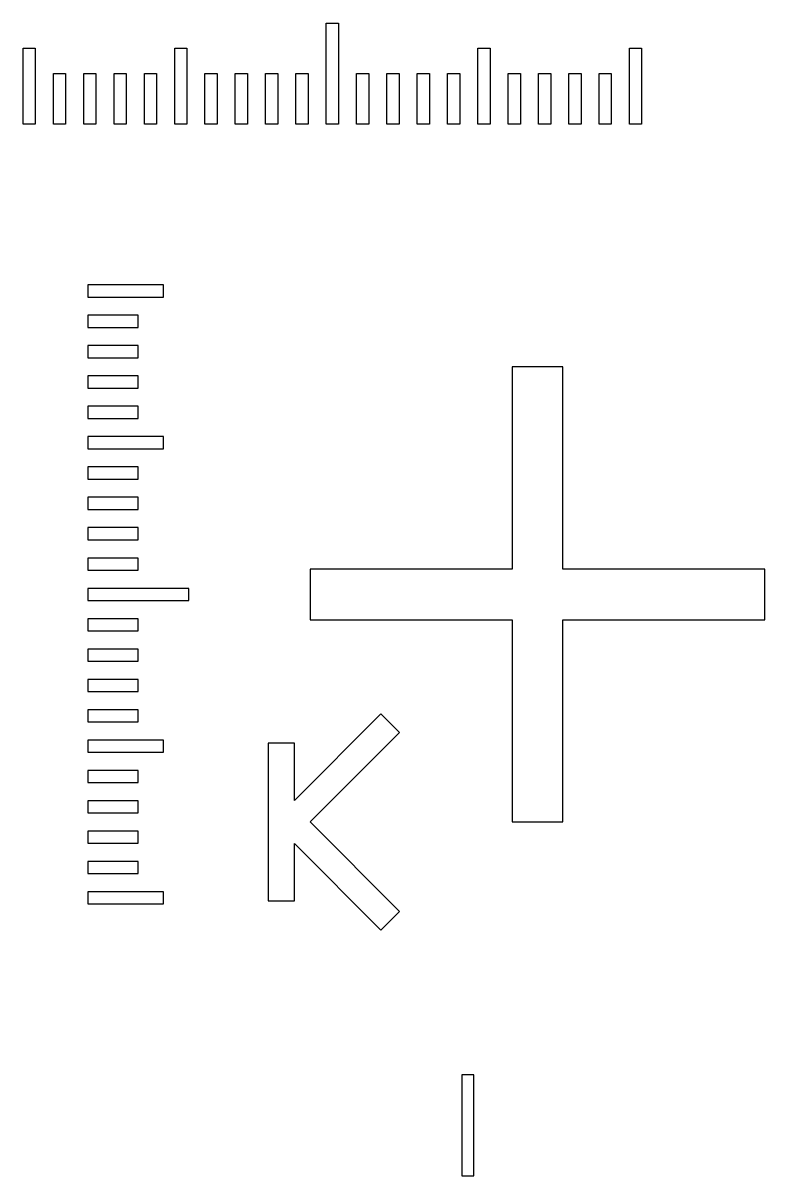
# Model space of a CAD drawing. Extents: x -119394 to 128420, y 74496 to 185496.
# Drawn here: x -5420 to -4686, y 156621 to 157761 of the extents above; entities that cross this region are included whole.
import ezdxf

# ---------------------------------------------------------------- set-up
doc = ezdxf.new("R2010")
doc.units = 13
doc.layers.add('CL - Main', color=150, linetype='Continuous')

msp = doc.modelspace()

# ---------------------------------------------------------------- linework, layer by layer
at = {"layer": 'CL - Main'}
for p, q in [((-5119.7, 157660.9), (-5119.7, 157760.9)), ((-5119.7, 157760.9), (-5107.7, 157760.9)), ((-5107.7, 157760.9), (-5107.7, 157660.9)), ((-5419.7, 157660.9), (-5419.7, 157735.9)), ((-5419.7, 157735.9), (-5407.7, 157735.9)), ((-5407.7, 157735.9), (-5407.7, 157660.9)), ((-5269.7, 157660.9), (-5269.7, 157735.9)), ((-5269.7, 157735.9), (-5257.7, 157735.9)), ((-5257.7, 157735.9), (-5257.7, 157660.9)), ((-4969.7, 157660.9), (-4969.7, 157735.9)), ((-4969.7, 157735.9), (-4957.7, 157735.9)), ((-4957.7, 157735.9), (-4957.7, 157660.9)), ((-4819.7, 157660.9), (-4819.7, 157735.9)), ((-4819.7, 157735.9), (-4807.7, 157735.9)), ((-4807.7, 157735.9), (-4807.7, 157660.9)), ((-5389.7, 157660.9), (-5389.7, 157710.9)), ((-5389.7, 157710.9), (-5377.7, 157710.9)), ((-5377.7, 157710.9), (-5377.7, 157660.9)), ((-5359.7, 157660.9), (-5359.7, 157710.9)), ((-5359.7, 157710.9), (-5347.7, 157710.9)), ((-5347.7, 157710.9), (-5347.7, 157660.9)), ((-5329.7, 157660.9), (-5329.7, 157710.9)), ((-5329.7, 157710.9), (-5317.7, 157710.9)), ((-5317.7, 157710.9), (-5317.7, 157660.9)), ((-5299.7, 157660.9), (-5299.7, 157710.9)), ((-5299.7, 157710.9), (-5287.7, 157710.9)), ((-5287.7, 157710.9), (-5287.7, 157660.9)), ((-5239.7, 157660.9), (-5239.7, 157710.9)), ((-5239.7, 157710.9), (-5227.7, 157710.9)), ((-5227.7, 157710.9), (-5227.7, 157660.9)), ((-5209.7, 157660.9), (-5209.7, 157710.9)), ((-5209.7, 157710.9), (-5197.7, 157710.9)), ((-5197.7, 157710.9), (-5197.7, 157660.9)), ((-5179.7, 157660.9), (-5179.7, 157710.9)), ((-5179.7, 157710.9), (-5167.7, 157710.9)), ((-5167.7, 157710.9), (-5167.7, 157660.9)), ((-5149.7, 157660.9), (-5149.7, 157710.9)), ((-5149.7, 157710.9), (-5137.7, 157710.9)), ((-5137.7, 157710.9), (-5137.7, 157660.9)), ((-5089.7, 157660.9), (-5089.7, 157710.9)), ((-5089.7, 157710.9), (-5077.7, 157710.9)), ((-5077.7, 157710.9), (-5077.7, 157660.9)), ((-5059.7, 157660.9), (-5059.7, 157710.9)), ((-5059.7, 157710.9), (-5047.7, 157710.9)), ((-5047.7, 157710.9), (-5047.7, 157660.9)), ((-5029.7, 157660.9), (-5029.7, 157710.9)), ((-5029.7, 157710.9), (-5017.7, 157710.9)), ((-5017.7, 157710.9), (-5017.7, 157660.9)), ((-4999.7, 157660.9), (-4999.7, 157710.9)), ((-4999.7, 157710.9), (-4987.7, 157710.9)), ((-4987.7, 157710.9), (-4987.7, 157660.9)), ((-4939.7, 157660.9), (-4939.7, 157710.9)), ((-4939.7, 157710.9), (-4927.7, 157710.9)), ((-4927.7, 157710.9), (-4927.7, 157660.9)), ((-4909.7, 157660.9), (-4909.7, 157710.9)), ((-4909.7, 157710.9), (-4897.7, 157710.9)), ((-4897.7, 157710.9), (-4897.7, 157660.9)), ((-4879.7, 157660.9), (-4879.7, 157710.9)), ((-4879.7, 157710.9), (-4867.7, 157710.9)), ((-4867.7, 157710.9), (-4867.7, 157660.9)), ((-4849.7, 157660.9), (-4849.7, 157710.9)), ((-4849.7, 157710.9), (-4837.7, 157710.9)), ((-4837.7, 157710.9), (-4837.7, 157660.9)), ((-5407.7, 157660.9), (-5419.7, 157660.9)), ((-5377.7, 157660.9), (-5389.7, 157660.9)), ((-5347.7, 157660.9), (-5359.7, 157660.9)), ((-5317.7, 157660.9), (-5329.7, 157660.9)), ((-5287.7, 157660.9), (-5299.7, 157660.9)), ((-5257.7, 157660.9), (-5269.7, 157660.9)), ((-5227.7, 157660.9), (-5239.7, 157660.9)), ((-5197.7, 157660.9), (-5209.7, 157660.9)), ((-5167.7, 157660.9), (-5179.7, 157660.9)), ((-5137.7, 157660.9), (-5149.7, 157660.9)), ((-5107.7, 157660.9), (-5119.7, 157660.9)), ((-5077.7, 157660.9), (-5089.7, 157660.9)), ((-5047.7, 157660.9), (-5059.7, 157660.9)), ((-5017.7, 157660.9), (-5029.7, 157660.9)), ((-4987.7, 157660.9), (-4999.7, 157660.9)), ((-4957.7, 157660.9), (-4969.7, 157660.9)), ((-4927.7, 157660.9), (-4939.7, 157660.9)), ((-4897.7, 157660.9), (-4909.7, 157660.9)), ((-4867.7, 157660.9), (-4879.7, 157660.9)), ((-4837.7, 157660.9), (-4849.7, 157660.9)), ((-4807.7, 157660.9), (-4819.7, 157660.9)), ((-5280.7, 157501.9), (-5355.7, 157501.9)), ((-5355.7, 157501.9), (-5355.7, 157489.9)), ((-5280.7, 157489.9), (-5280.7, 157501.9)), ((-5355.7, 157489.9), (-5280.7, 157489.9)), ((-5305.7, 157471.9), (-5355.7, 157471.9)), ((-5355.7, 157471.9), (-5355.7, 157459.9)), ((-5305.7, 157459.9), (-5305.7, 157471.9)), ((-5355.7, 157459.9), (-5305.7, 157459.9)), ((-5305.7, 157441.9), (-5355.7, 157441.9)), ((-5355.7, 157441.9), (-5355.7, 157429.9)), ((-5305.7, 157429.9), (-5305.7, 157441.9)), ((-5355.7, 157429.9), (-5305.7, 157429.9)), ((-5305.7, 157411.9), (-5355.7, 157411.9)), ((-5355.7, 157411.9), (-5355.7, 157399.9)), ((-5305.7, 157399.9), (-5305.7, 157411.9)), ((-4885.7, 157420.9), (-4935.7, 157420.9)), ((-4935.7, 157420.9), (-4935.7, 157220.9)), ((-4885.7, 157220.9), (-4885.7, 157420.9)), ((-5355.7, 157399.9), (-5305.7, 157399.9)), ((-5305.7, 157381.9), (-5355.7, 157381.9)), ((-5355.7, 157381.9), (-5355.7, 157369.9)), ((-5305.7, 157369.9), (-5305.7, 157381.9)), ((-5355.7, 157369.9), (-5305.7, 157369.9)), ((-5280.7, 157351.9), (-5355.7, 157351.9)), ((-5355.7, 157351.9), (-5355.7, 157339.9)), ((-5280.7, 157339.9), (-5280.7, 157351.9)), ((-5355.7, 157339.9), (-5280.7, 157339.9)), ((-5305.7, 157321.9), (-5355.7, 157321.9)), ((-5355.7, 157321.9), (-5355.7, 157309.9)), ((-5305.7, 157309.9), (-5305.7, 157321.9)), ((-5355.7, 157309.9), (-5305.7, 157309.9)), ((-5305.7, 157291.9), (-5355.7, 157291.9)), ((-5355.7, 157291.9), (-5355.7, 157279.9)), ((-5305.7, 157279.9), (-5305.7, 157291.9)), ((-5355.7, 157279.9), (-5305.7, 157279.9)), ((-5305.7, 157261.9), (-5355.7, 157261.9)), ((-5355.7, 157261.9), (-5355.7, 157249.9)), ((-5305.7, 157249.9), (-5305.7, 157261.9)), ((-5355.7, 157249.9), (-5305.7, 157249.9)), ((-5305.7, 157231.9), (-5355.7, 157231.9)), ((-5355.7, 157231.9), (-5355.7, 157219.9)), ((-5305.7, 157219.9), (-5305.7, 157231.9)), ((-5355.7, 157219.9), (-5305.7, 157219.9)), ((-4935.7, 157220.9), (-5135.7, 157220.9)), ((-5135.7, 157220.9), (-5135.7, 157170.9)), ((-4685.7, 157220.9), (-4885.7, 157220.9)), ((-4685.7, 157170.9), (-4685.7, 157220.9)), ((-5255.7, 157201.9), (-5355.7, 157201.9)), ((-5355.7, 157201.9), (-5355.7, 157189.9)), ((-5255.7, 157189.9), (-5255.7, 157201.9)), ((-5355.7, 157189.9), (-5255.7, 157189.9)), ((-5305.7, 157171.9), (-5355.7, 157171.9)), ((-5355.7, 157171.9), (-5355.7, 157159.9)), ((-5305.7, 157159.9), (-5305.7, 157171.9)), ((-5135.7, 157170.9), (-4935.7, 157170.9)), ((-4935.7, 157170.9), (-4935.7, 156970.9)), ((-4885.7, 156970.9), (-4885.7, 157170.9)), ((-4885.7, 157170.9), (-4685.7, 157170.9)), ((-5355.7, 157159.9), (-5305.7, 157159.9)), ((-5305.7, 157141.9), (-5355.7, 157141.9)), ((-5355.7, 157141.9), (-5355.7, 157129.9)), ((-5305.7, 157129.9), (-5305.7, 157141.9)), ((-5355.7, 157129.9), (-5305.7, 157129.9)), ((-5305.7, 157111.9), (-5355.7, 157111.9)), ((-5355.7, 157111.9), (-5355.7, 157099.9)), ((-5305.7, 157099.9), (-5305.7, 157111.9)), ((-5355.7, 157099.9), (-5305.7, 157099.9)), ((-5305.7, 157081.9), (-5355.7, 157081.9)), ((-5355.7, 157081.9), (-5355.7, 157069.9)), ((-5305.7, 157069.9), (-5305.7, 157081.9)), ((-5355.7, 157069.9), (-5305.7, 157069.9)), ((-5151.1, 156992.2), (-5065.6, 157077.8)), ((-5065.6, 157077.8), (-5047.2, 157059.4)), ((-5135.7, 156970.9), (-5047.2, 157059.4)), ((-5280.7, 157051.9), (-5355.7, 157051.9)), ((-5355.7, 157051.9), (-5355.7, 157039.9)), ((-5280.7, 157039.9), (-5280.7, 157051.9)), ((-5151.1, 157048.9), (-5177.1, 157048.9)), ((-5177.1, 157048.9), (-5177.1, 156892.9)), ((-5151.1, 156992.2), (-5151.1, 157048.9)), ((-5355.7, 157039.9), (-5280.7, 157039.9)), ((-5305.7, 157021.9), (-5355.7, 157021.9)), ((-5355.7, 157021.9), (-5355.7, 157009.9)), ((-5305.7, 157009.9), (-5305.7, 157021.9)), ((-5355.7, 157009.9), (-5305.7, 157009.9)), ((-5305.7, 156991.9), (-5355.7, 156991.9)), ((-5355.7, 156991.9), (-5355.7, 156979.9)), ((-5305.7, 156979.9), (-5305.7, 156991.9)), ((-5355.7, 156979.9), (-5305.7, 156979.9)), ((-5135.7, 156970.9), (-5047.2, 156882.3)), ((-4935.7, 156970.9), (-4885.7, 156970.9)), ((-5305.7, 156961.9), (-5355.7, 156961.9)), ((-5355.7, 156961.9), (-5355.7, 156949.9)), ((-5305.7, 156949.9), (-5305.7, 156961.9)), ((-5355.7, 156949.9), (-5305.7, 156949.9)), ((-5151.1, 156892.9), (-5151.1, 156949.5)), ((-5151.1, 156949.5), (-5065.6, 156863.9)), ((-5305.7, 156931.9), (-5355.7, 156931.9)), ((-5355.7, 156931.9), (-5355.7, 156919.9)), ((-5305.7, 156919.9), (-5305.7, 156931.9)), ((-5355.7, 156919.9), (-5305.7, 156919.9)), ((-5280.7, 156901.9), (-5355.7, 156901.9)), ((-5355.7, 156901.9), (-5355.7, 156889.9)), ((-5280.7, 156889.9), (-5280.7, 156901.9)), ((-5355.7, 156889.9), (-5280.7, 156889.9)), ((-5177.1, 156892.9), (-5151.1, 156892.9)), ((-5065.6, 156863.9), (-5047.2, 156882.3)), ((-4985.7, 156720.9), (-4985.7, 156620.9)), ((-4973.7, 156720.9), (-4985.7, 156720.9)), ((-4973.7, 156620.9), (-4973.7, 156720.9)), ((-4985.7, 156620.9), (-4973.7, 156620.9))]:
    msp.add_line(p, q, dxfattribs=at)

doc.saveas('drawing.dxf')
